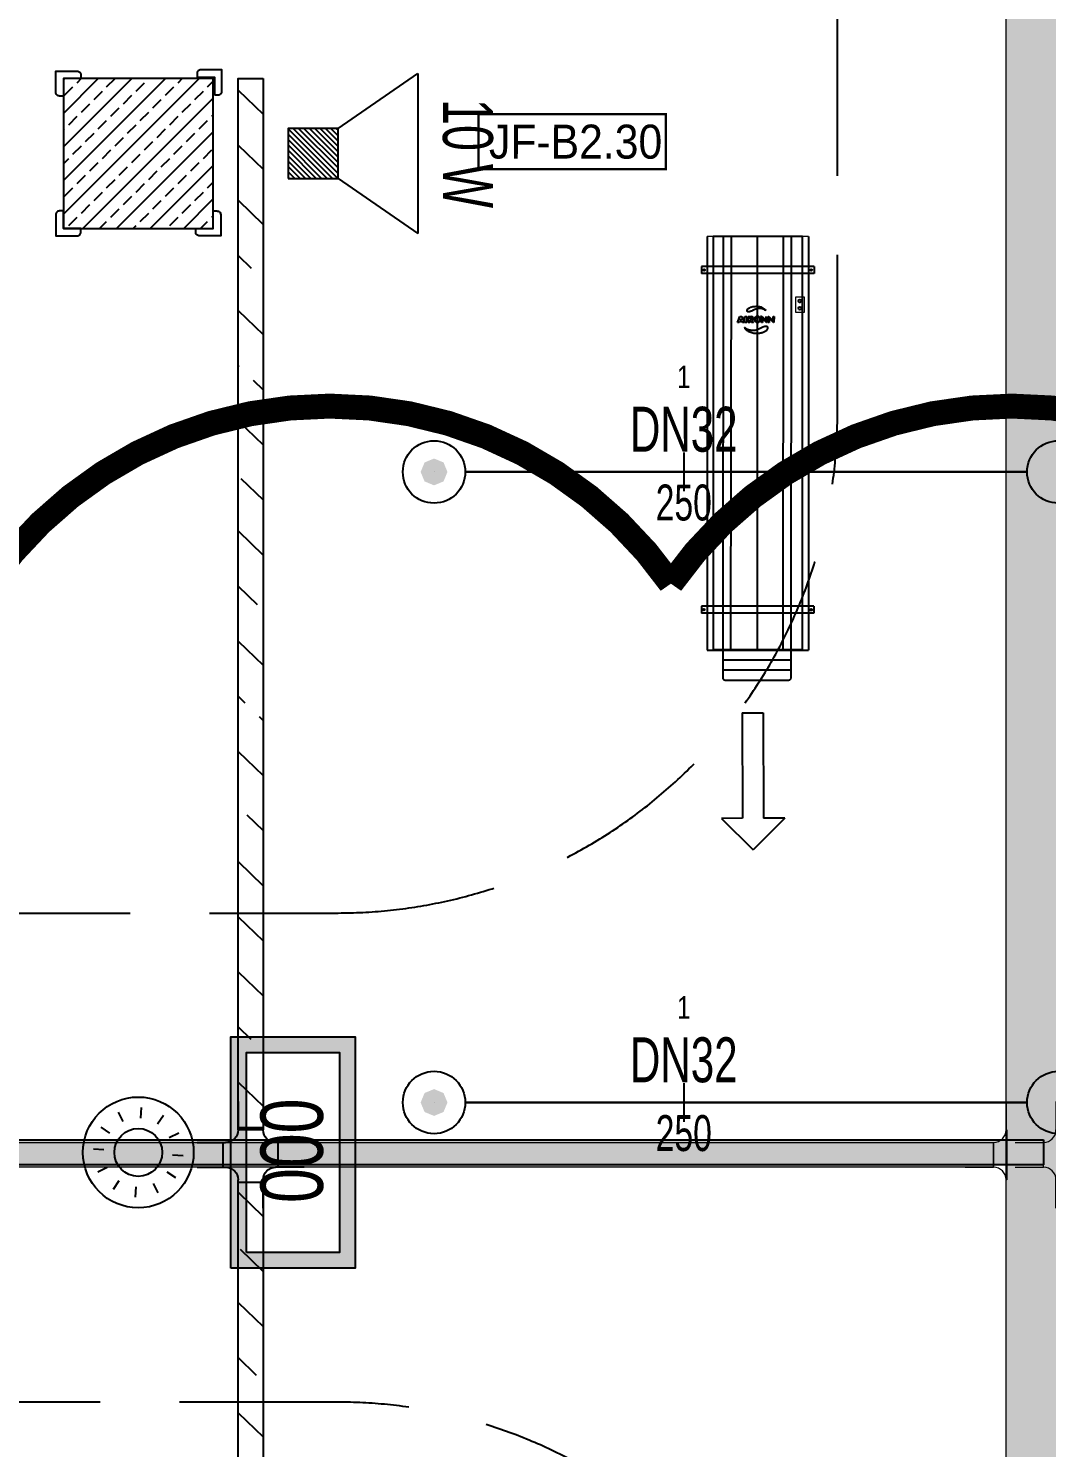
# Model space of a CAD drawing. Header units: millimetres. Extents: x -379292 to 1221486, y 92049 to 447512.
# Drawn here: x -119095 to -115017, y 235437 to 241120 of the extents above; entities that cross this region are included whole.
import ezdxf
from ezdxf.enums import TextEntityAlignment as Align

# ---------------------------------------------------------------- set-up
doc = ezdxf.new("R2010")
doc.units = ezdxf.units.MM
doc.linetypes.add('HIDDEN', pattern=[9.525, 6.35, -3.175])
for name, color, linetype in [('-M-YNGN-BORUID', 7, 'Continuous'), ('-M-YNGN-BORUUZUN', 7, 'Continuous'), ('-M-YNGN-BORUYUK', 7, 'Continuous'), ('-M-YNGN-SPR-YUK', 7, 'Continuous'), ('-M-YNGN-ZON2-CAP-', 7, 'Continuous'), ('-M-YNGN-ZON2-SPR-', 7, 'Continuous'), ('05_HATCH CONCRETE', 141, 'Continuous'), ('05_SYMBOL', 2, 'Continuous'), ('08_ARAÇ SAYIM', 140, 'Continuous'), ('08_DEDECTOR FLASOR', 3, 'Continuous'), ('08_HORN', 4, 'Continuous'), ('08_LOUD SYSTEM', 4, 'Continuous'), ('AIR-J-U-355', 2, 'Continuous'), ('E_CT_ZA', 6, 'Continuous'), ('JF355', 2, 'Continuous')]:
    doc.layers.add(name, color=color, linetype=linetype)
doc.layers.add('-M-YNGN-SPR-CAPCIZGI', color=188, linetype='Continuous', plot=False)
for name, color, linetype, lineweight in [('-M-YNGN-ZON2', 4, 'SP', 30), ('Aironn-Kodlama', 7, 'Continuous', 0), ('E_CT_AYDINLATMA', 3, 'Continuous', 9), ('E_CT_KA', 4, 'Continuous', 9)]:
    doc.layers.add(name, color=color, linetype=linetype, lineweight=lineweight)
doc.styles.add('CIZGI', font='tahoma.ttf', dxfattribs={"width": 0.8, "oblique": 20})
doc.styles.add('HCAD', font='HCAD.SHX', dxfattribs={"width": 0.8, "height": 0.2})
doc.styles.add('PIPESIZE', font='hcad.shx', dxfattribs={"width": 0.8})
doc.styles.add('SPR-NOT', font='romans.shx')
doc.styles.get("Standard").update_dxf_attribs({"font": 'segoeuil.ttf'})
doc.styles.add('TR', font='tsimpali.shx', dxfattribs={"width": 0.7})
doc.styles.add('WMF-Arial', font='TURK.SHX')
doc.linetypes.add('SP', pattern='A,2,-0.1,["SP",CIZGI,S=0.14,R=0.2,X=0,Y=-0.07],-0.255', length=2.355)

# ---------------------------------------------------------------- blocks, each defined once
blk = doc.blocks.new('bariyer')
at = {"color": 8, "ltscale": 25}
blk.add_lwpolyline([(0, -70), (15, -70, 0.414214), (30, -55), (30, 30), (-55, 30, 0.414214), (-70, 15), (-70, 0), (0, 0)], format="xyb", close=True, dxfattribs=at)
blk = doc.blocks.new('OtoParkBodrumKatMimari')
at = {"layer": '05_HATCH CONCRETE'}
h = blk.add_hatch(dxfattribs=at)
h.set_pattern_fill('ANSI33', color=8, scale=15, angle=180, style=0)
h.set_pattern_definition([(225, (905000, -3e-07), (67.351921, -67.351921), []), (225, (904932.65, -3e-07), (67.351921, -67.351921), [47.625, -23.8125])])
h.paths.add_polyline_path([(128000, 140100), (127400, 140100), (127400, 139500), (128000, 139500)])
at = {"color": 5}
blk.add_lwpolyline([(128000, 140100), (127400, 140100), (127400, 139500), (128000, 139500)], close=True, dxfattribs=at)
at = {"layer": '05_SYMBOL', "color": 252, "linetype": 'HIDDEN', "ltscale": 100}
for points in [[(17400, 138758.7, 0.414214), (19400, 136758.7), (128500, 136758.7, 0.414214), (130500, 138758.7), (130500, 148800, 0.414214), (128500, 150800), (19400, 150800, 0.414214), (17400, 148800), (17400, 138758.7)], [(130500, 132800, 0.414214), (128500, 134800)]]:
    blk.add_lwpolyline(points, format="xyb", dxfattribs=at)
blk.add_lwpolyline([(128500, 134800), (19400, 134800)], dxfattribs=at)
at = {"layer": '05_SYMBOL', "color": 8, "xscale": -1}
blk.add_blockref('bariyer', (127400, 140100), dxfattribs=at)
at = {"layer": '05_SYMBOL', "color": 8}
blk.add_blockref('bariyer', (128005.3, 140105.3), dxfattribs=at)
at = {"layer": '05_SYMBOL', "color": 8, "rotation": 180}
blk.add_blockref('bariyer', (127400, 139500), dxfattribs=at)
at = {"layer": '05_SYMBOL', "color": 8, "xscale": -1, "rotation": 180}
blk.add_blockref('bariyer', (128000, 139500), dxfattribs=at)
blk = doc.blocks.new('SP-C-UP-12')
at = {"ltscale": 10}
blk.add_line((0, 0), (0, 0), dxfattribs=at)
at = {"color": 1, "linetype": 'Continuous'}
blk.add_circle((0, 0), 12.5, dxfattribs=at)
at = {"ltscale": 10}
for points in [[(-5.37, 0), (-3.8, 3.8), (-3.8, -3.8), (0, 5.37)], [(-3.8, -3.8), (0, 5.37), (0, -5.37), (3.8, 3.8)], [(0, -5.37), (3.8, 3.8), (3.8, -3.8), (5.37, 0)]]:
    blk.add_solid(points, dxfattribs=at)
at = {"layer": '-M-YNGN-SPR-YUK', "style": 'SPR-NOT', "width": 0.5, "flags": 9}
for tag, p in [('YUK', (0, 17.77)), ('CAP', (0, 14.42)), ('TIP', (0.2, 10.78))]:
    blk.add_attdef(tag, text='', height=2.5, dxfattribs=at).set_placement(p, align=Align.MIDDLE_CENTER)
blk = doc.blocks.new('SPRKL100')
at = {"layer": '-M-YNGN-SPR-CAPCIZGI'}
blk.add_line((0, 0.431), (0, -0.431), dxfattribs=at)
at = {"layer": '-M-YNGN-BORUID', "color": 0, "style": 'HCAD', "width": 0.8, "flags": 1}
blk.add_attdef('DIC', text='', height=0.4, dxfattribs=at).set_placement((0, -1.693), align=Align.CENTER)
at = {"layer": '-M-YNGN-BORUUZUN', "color": 0, "style": 'HCAD', "width": 0.7}
blk.add_attdef('BOY', text='', height=0.8, dxfattribs=at).set_placement((0, -1.08), align=Align.CENTER)
at = {"layer": '-M-YNGN-BORUYUK', "color": 6, "style": 'PIPESIZE', "width": 0.8}
blk.add_attdef('YUK', text='', height=0.5, dxfattribs=at).set_placement((0, 1.866), align=Align.CENTER)
at = {"color": 0, "style": 'PIPESIZE', "width": 0.7}
blk.add_attdef('CAP', text='', height=1, dxfattribs=at).set_placement((0, 0.45), align=Align.CENTER)
blk = doc.blocks.new('A$C69E5DB5D')
at = {"layer": '-M-YNGN-ZON2', "ltscale": 500}
for p, q in [((-744.94, -537.58), (-969.94, -537.58)), ((-744.94, -790.08), (-969.94, -790.08))]:
    blk.add_line(p, q, dxfattribs=at)
at = {"layer": '-M-YNGN-ZON2-CAP-', "xscale": 18, "yscale": 18, "zscale": 18}
for p in [(-882.44, -537.58), (-882.44, -790.08)]:
    blk.add_blockref('SPRKL100', p, dxfattribs=at).add_auto_attribs({'YUK': '1', 'CAP': 'DN32', 'BOY': '250'})
at = {"layer": '-M-YNGN-ZON2-SPR-'}
for p in [(-982.44, -537.58), (-732.44, -537.58), (-982.44, -790.08), (-732.44, -790.08)]:
    blk.add_blockref('SP-C-UP-12', p, dxfattribs=at)
blk = doc.blocks.new('*U653')
h = blk.add_hatch()
h.set_pattern_fill('ANSI33', color=0, scale=50, angle=1, style=0)
h.paths.add_polyline_path([(-115024.3, 100), (-249.3, 100), (-249.3, 0), (-115024.3, 0)])
at = {"color": 0}
blk.add_lwpolyline([(-115024.3, 100), (-249.3, 100), (-249.3, 0), (-115024.3, 0)], close=True, dxfattribs=at)
at = {"ltscale": 25, "flags": 1}
for tag, p in [('YUKSEKLIK', (-228.6, -148.7)), ('KALINLIK', (-228.6, -213.3))]:
    blk.add_attdef(tag, p, '', height=50, dxfattribs=at)
blk = doc.blocks.new('*U720')
h = blk.add_hatch()
h.set_pattern_fill('ANSI33', color=0, scale=50, angle=1, style=0)
h.paths.add_polyline_path([(-71173.4, 600), (45488.7, 600), (45488.7, 0), (-71173.4, 0)])
at = {"color": 0}
blk.add_lwpolyline([(-71173.4, 600), (45488.7, 600), (45488.7, 0), (-71173.4, 0)], close=True, dxfattribs=at)
at = {"ltscale": 25, "flags": 1}
for tag, p in [('YUKSEKLIK', (-228.6, -148.7)), ('KALINLIK', (-228.6, -213.3))]:
    blk.add_attdef(tag, p, '', height=50, dxfattribs=at)
blk = doc.blocks.new('*U844')
h = blk.add_hatch()
h.set_pattern_fill('ANSI33', color=0, scale=50, angle=1, style=0)
h.paths.add_polyline_path([(-4050.5, 100), (159.2, 100), (159.2, 0), (-4050.5, 0)])
at = {"color": 0}
blk.add_lwpolyline([(-4050.5, 100), (159.2, 100), (159.2, 0), (-4050.5, 0)], close=True, dxfattribs=at)
at = {"ltscale": 25, "flags": 1}
for tag, p in [('YUKSEKLIK', (-228.6, -148.7)), ('KALINLIK', (-228.6, -213.3))]:
    blk.add_attdef(tag, p, '', height=50, dxfattribs=at)
blk = doc.blocks.new('*U354')
at = {"color": 0}
for p, q in [((0, 428), (0, 314)), ((100, 428), (100, 314)), ((0, 324), (100, 324)), ((-164, 264), (-50, 264)), ((-60, 264), (-60, 164)), ((264, 264), (150, 264)), ((160, 264), (160, 164)), ((-164, 164), (-50, 164)), ((0, 0), (0, 114)), ((100, 0), (100, 114)), ((264, 164), (150, 164)), ((0, 104), (100, 104))]:
    blk.add_line(p, q, dxfattribs=at)
for centre, start, end in [((-50, 314), 270, 0), ((150, 314), 180, 270), ((-50, 114), 0, 90), ((150, 114), 90, 180)]:
    blk.add_arc(centre, 50, start, end, dxfattribs=at)
blk = doc.blocks.new('*U845')
h = blk.add_hatch()
h.set_pattern_fill('ANSI33', color=0, scale=50, angle=1, style=0)
h.paths.add_polyline_path([(-4231.1, 100), (-50.8, 100), (-50.8, 0), (-4231.1, 0)])
at = {"color": 0}
blk.add_lwpolyline([(-4231.1, 100), (-50.8, 100), (-50.8, 0), (-4231.1, 0)], close=True, dxfattribs=at)
at = {"ltscale": 25, "flags": 1}
for tag, p in [('YUKSEKLIK', (-228.6, -148.7)), ('KALINLIK', (-228.6, -213.3))]:
    blk.add_attdef(tag, p, '', height=50, dxfattribs=at)
blk = doc.blocks.new('*U984')
h = blk.add_hatch()
h.set_pattern_fill('ANSI33', color=0, scale=50, angle=1, style=0)
h.paths.add_polyline_path([(-55946.8, 100), (-770.3, 100), (-770.3, 0), (-55946.8, 0)])
at = {"color": 0}
blk.add_lwpolyline([(-55946.8, 100), (-770.3, 100), (-770.3, 0), (-55946.8, 0)], close=True, dxfattribs=at)
at = {"ltscale": 25, "flags": 1}
for tag, p in [('YUKSEKLIK', (-228.6, -148.7)), ('KALINLIK', (-228.6, -213.3))]:
    blk.add_attdef(tag, p, '', height=50, dxfattribs=at)
blk = doc.blocks.new('*U485')
at = {"color": 0}
for p, q in [((-164, 164), (-50, 164)), ((-50, 164), (-50, 167)), ((-50, 167), (150, 167)), ((0, 0), (0, 114)), ((100, 114), (0, 114)), ((100, 0), (100, 114)), ((150, 167), (150, 164)), ((264, 164), (150, 164))]:
    blk.add_line(p, q, dxfattribs=at)
for centre, start, end in [((-50, 114), 0, 90), ((150, 114), 90, 180)]:
    blk.add_arc(centre, 50, start, end, dxfattribs=at)
blk = doc.blocks.new('*U495')
at = {"color": 0}
for p, q in [((-164, 164), (-50, 164)), ((-50, 164), (-50, 167)), ((-50, 167), (150, 167)), ((0, 0), (0, 114)), ((100, 114), (0, 114)), ((100, 0), (100, 114)), ((150, 167), (150, 164)), ((264, 164), (150, 164))]:
    blk.add_line(p, q, dxfattribs=at)
for centre, start, end in [((-50, 114), 0, 90), ((150, 114), 90, 180)]:
    blk.add_arc(centre, 50, start, end, dxfattribs=at)
blk = doc.blocks.new('TEK YUZLU 1 SATIR 3 KARAKTER')
at = {"layer": '08_ARAÇ SAYIM'}
h = blk.add_hatch(color=7, dxfattribs=at)
h.dxf.hatch_style = 1
h.paths.add_polyline_path([(-40.04, 43.53), (40.04, 43.53), (40.04, 6.25), (-40.04, 6.25)], flags=16)
h.paths.add_polyline_path([(-46.29, 49.78), (46.29, 49.78), (46.29, 0), (-46.29, 0)])
for points in [[(-46.29, 49.78), (46.29, 49.78), (46.29, 0), (-46.29, 0)], [(-40.04, 43.53), (40.04, 43.53), (40.04, 6.25), (-40.04, 6.25)]]:
    blk.add_lwpolyline(points, close=True, dxfattribs=at)
at = {"layer": '08_ARAÇ SAYIM', "color": 7, "style": 'WMF-Arial', "width": 0.75}
blk.add_text('000', height=25, dxfattribs=at).set_placement((0.66, 12.94), align=Align.CENTER)
blk = doc.blocks.new('KORNA ORT TAVAN')
at = {"layer": '08_HORN', "color": 3}
for p, q in [((9.8, 137.5), (12.8, 179.4)), ((-60.2, 124), (-78.6, 161.8)), ((77.3, 114.2), (100.8, 148.9)), ((-114.2, 77.3), (-148.9, 100.8)), ((124, 60.2), (161.8, 78.6)), ((-137.5, 9.8), (-179.4, 12.8)), ((137.5, -9.8), (179.4, -12.8)), ((-124, -60.2), (-161.8, -78.6)), ((114.2, -77.3), (148.9, -100.8)), ((-77.3, -114.2), (-100.8, -148.9)), ((-9.8, -137.5), (-12.8, -179.4)), ((60.2, -124), (78.6, -161.8))]:
    blk.add_line(p, q, dxfattribs=at)
at = {"layer": '08_HORN', "color": 1}
for major_axis, start_param, end_param in [((0, 221.8), 4.712358, 10.995543), ((0, 95.8), -1.570763777940356, 4.712421529239229)]:
    blk.add_ellipse((0, 0), major_axis=major_axis, ratio=1, start_param=start_param, end_param=end_param, dxfattribs=at)
blk = doc.blocks.new('15 W HORN 100_HARİCİ TİP')
at = {"layer": '08_LOUD SYSTEM'}
h = blk.add_hatch(dxfattribs=at)
h.set_pattern_fill('ANSI31', color=2, scale=4.8)
h.set_pattern_definition([(45, (-341645.439, -380325.335), (-10.77630735, 10.77630735), [])])
h.paths.add_polyline_path([(-100, 0), (100, 0), (100, 200), (-100, 200)])
at = {"layer": '08_LOUD SYSTEM', "ltscale": 2}
for p, q in [((-320, 520), (320, 520)), ((-100, 200), (-320, 520)), ((100, 200), (320, 520))]:
    blk.add_line(p, q, dxfattribs=at)
at = {"layer": '08_LOUD SYSTEM'}
blk.add_lwpolyline([(100, 0), (100, 200), (-100, 200), (-100, 0)], close=True, dxfattribs=at)
at = {"layer": '08_LOUD SYSTEM', "color": 2, "ltscale": 2, "style": 'TR', "width": 0.7}
blk.add_text('10 W', height=200, dxfattribs=at).set_placement((0, 620), align=Align.CENTER)
blk = doc.blocks.new('ju355')
at = {"layer": 'AIR-J-U-355', "color": 2, "linetype": 'Continuous'}
for p, q in [((82.74, 20.07), (-82.86, 20.07)), ((-82.86, 20.07), (-82.86, -20.52)), ((-68.05, -18.28), (-68.04, 22.31)), ((-68.05, -22.74), (-68.04, 22.31)), ((-65.31, 22.31), (-68.04, 22.31)), ((-65.31, 22.31), (-68.04, 22.31)), ((-65.33, -22.74), (-65.31, 22.31)), ((67.97, -22.8), (67.99, 22.25)), ((70.71, 22.25), (67.99, 22.25)), ((70.69, -22.8), (70.71, 22.25)), ((-94.86, 12.71), (-94.87, -12.51)), ((-94.84, 12.93), (-94.86, 12.82)), ((-94.86, 12.82), (-94.86, 12.71)), ((-94.82, 13.03), (-94.84, 12.93)), ((-94.79, 13.13), (-94.82, 13.03)), ((-94.76, 13.23), (-94.79, 13.13)), ((-94.71, 13.32), (-94.76, 13.23)), ((-94.66, 13.41), (-94.71, 13.32)), ((-94.6, 13.48), (-94.66, 13.41)), ((-94.53, 13.56), (-94.6, 13.48)), ((-94.46, 13.62), (-94.53, 13.56)), ((-94.39, 13.67), (-94.46, 13.62)), ((-94.31, 13.72), (-94.39, 13.67)), ((-94.23, 13.76), (-94.31, 13.72)), ((-94.14, 13.78), (-94.23, 13.76)), ((-94.05, 13.8), (-94.14, 13.78)), ((-93.97, 13.8), (-94.05, 13.8)), ((-92.63, 13.8), (-93.97, 13.8)), ((-92.63, 13.8), (-93.97, 13.8)), ((-92.63, 13.8), (-93.97, 13.8)), ((-92.6, 13.8), (-93.93, 13.8)), ((-92.6, 13.8), (-93.93, 13.8)), ((-92.6, 13.8), (-93.93, 13.8)), ((-82.86, 13.79), (-92.6, 13.8)), ((-90.91, -13.6), (-90.9, 13.8)), ((-90.91, -13.6), (-90.9, 13.8)), ((-90.91, -13.6), (-90.9, 13.8)), ((-86.85, -13.61), (-86.83, 13.87)), ((82.73, 13.62), (-82.73, 13.79)), ((-82.73, 10.49), (82.87, 10.32)), ((48.36, 7.19), (48.38, 7.93)), ((48.77, 7.02), (48.36, 7.19)), ((50.71, 6.17), (48.37, 5.16)), ((48.37, 5.91), (48.77, 6.08)), ((48.37, 5.16), (48.37, 5.91)), ((48.38, 7.93), (50.71, 6.93)), ((48.77, 6.08), (48.77, 7.02)), ((49.25, 6.85), (49.94, 6.55)), ((49.25, 6.26), (49.25, 6.85)), ((49.94, 6.55), (49.25, 6.26)), ((50.71, 6.93), (50.71, 6.17)), ((82.73, -0.03), (-82.73, 0.03)), ((48.35, 4.19), (48.36, 4.88)), ((50.69, 4.18), (48.35, 4.19)), ((48.35, 3.58), (50.68, 3.59)), ((48.35, 2.87), (48.35, 3.58)), ((48.35, 2.23), (49.27, 2.88)), ((49.27, 2.88), (48.35, 2.87)), ((48.36, 1.42), (48.35, 2.23)), ((48.36, 4.88), (50.7, 4.87)), ((49.32, 2.22), (48.36, 1.42)), ((49.65, 2.63), (49.65, 2.9)), ((49.65, 2.9), (50.23, 2.9)), ((49.88, 1.63), (49.87, 1.63)), ((50.23, 2.9), (50.2, 2.6)), ((50.68, 3.59), (50.69, 2.3)), ((50.7, 4.87), (50.69, 4.18)), ((48.34, -1.68), (50.69, -1.71)), ((48.34, -2.08), (48.34, -1.68)), ((49.99, -2.1), (48.34, -2.08)), ((48.34, -4.82), (48.35, -4.42)), ((50, -4.84), (48.34, -4.82)), ((48.35, -4.42), (50.69, -4.45)), ((48.37, -4), (48.38, -3.75)), ((50.66, -4.03), (48.37, -4)), ((48.38, -3.75), (49.99, -2.1)), ((48.38, -6.49), (50, -4.84)), ((50.68, -1.95), (49.03, -3.64)), ((49.03, -3.64), (50.66, -3.66)), ((50.69, -4.68), (49.03, -6.38)), ((50.69, -1.71), (50.68, -1.95)), ((50.69, -4.45), (50.69, -4.68)), ((50.81, -1.39), (50.8, -1.76)), ((82.86, -10.44), (-82.73, -10.33)), ((48.38, -6.74), (48.38, -6.49)), ((50.66, -6.77), (48.38, -6.74)), ((49.03, -6.38), (50.66, -6.4)), ((50.66, -6.4), (50.66, -6.77)), ((-94.87, -12.51), (-94.87, -12.62)), ((-94.87, -12.62), (-94.85, -12.72)), ((-94.85, -12.72), (-94.83, -12.83)), ((-94.83, -12.83), (-94.8, -12.93)), ((-94.8, -12.93), (-94.77, -13.03)), ((-94.77, -13.03), (-94.72, -13.12)), ((-94.72, -13.12), (-94.67, -13.2)), ((-94.67, -13.2), (-94.61, -13.28)), ((-94.61, -13.28), (-94.54, -13.35)), ((-94.54, -13.35), (-94.47, -13.42)), ((-94.47, -13.42), (-94.4, -13.47)), ((-94.4, -13.47), (-94.32, -13.52)), ((-94.32, -13.52), (-94.24, -13.56)), ((-94.24, -13.56), (-94.15, -13.58)), ((-94.15, -13.58), (-94.07, -13.6)), ((-94.07, -13.6), (-93.98, -13.6)), ((-93.98, -13.6), (-92.64, -13.6)), ((-93.98, -13.6), (-92.64, -13.6)), ((-93.98, -13.6), (-92.64, -13.6)), ((-93.95, -13.6), (-92.61, -13.6)), ((-93.95, -13.6), (-92.61, -13.6)), ((-93.95, -13.6), (-92.61, -13.6)), ((-92.61, -13.6), (-82.87, -13.61)), ((-82.61, -13.64), (82.72, -13.71)), ((82.74, -20.57), (-82.86, -20.52)), ((-65.33, -22.74), (-68.05, -22.74)), ((70.69, -22.8), (67.97, -22.8))]:
    blk.add_line(p, q, dxfattribs=at)
at = {"layer": 'AIR-J-U-355', "color": 2, "lineweight": 13, "ltscale": 0.005}
for p, q in [((82.73, -20.57), (82.74, 20.07)), ((58.53, -15.31), (52.44, -15.31)), ((52.44, -15.31), (52.44, -18.93)), ((58.53, -18.93), (58.53, -15.31)), ((52.44, -18.93), (58.53, -18.93))]:
    blk.add_line(p, q, dxfattribs=at)
at = {"layer": 'AIR-J-U-355', "color": 2}
for p, q in [((-150.24, 14.31), (-162.86, 1.58)), ((-150.21, 5.86), (-150.24, 14.31)), ((-107.97, 6.05), (-150.21, 5.86)), ((-107.97, 6.05), (-107.94, -2.39)), ((-150.13, -11.03), (-162.86, 1.58)), ((-107.94, -2.39), (-150.17, -2.58)), ((-150.13, -11.03), (-150.17, -2.58))]:
    blk.add_line(p, q, dxfattribs=at)
at = {"layer": 'AIR-J-U-355', "color": 2, "linetype": 'Continuous'}
for centre, radius in [((-66.68, 21.31), 0.354), ((-66.68, 21.31), 0.354), ((69.35, 21.24), 0.354), ((54.01, -17.13), 0.599), ((54.01, -17.13), 0.599), ((56.96, -17.13), 0.599), ((56.96, -17.13), 0.599), ((-66.69, -21.61), 0.354), ((-66.69, -21.61), 0.354), ((69.33, -21.67), 0.354), ((69.33, -21.67), 0.354)]:
    blk.add_circle(centre, radius, dxfattribs=at)
for centre, radius, start, end in [((49.96, 2.27), 0.645, 184.0636, 262.3259), ((49.93, 2.61), 0.274, 177.3972, 357.3972), ((49.97, 2.34), 0.72, 262.3259, 356.7067)]:
    blk.add_arc(centre, radius, start, end, dxfattribs=at)
at = {"layer": 'AIR-J-U-355', "color": 2, "linetype": 'Continuous', "extrusion": (0, 0, -1)}
for major_axis, ratio in [((-0.01, -1.36), 0.908445), ((0.006, 0.985), 0.934933)]:
    blk.add_ellipse((49.55, -0.11), major_axis=major_axis, ratio=ratio, dxfattribs=at)
at = {"layer": 'AIR-J-U-355', "color": 2, "linetype": 'Continuous'}
for points, knots in [([(46.11, 4.99), (46.12, 4.99), (46.13, 5), (46.15, 5), (46.15, 5), (46.16, 4.99), (46.16, 4.99), (46.17, 4.99), (46.17, 4.98), (46.17, 4.97), (46.16, 4.95), (46.15, 4.91), (46.08, 4.78), (45.93, 4.56), (45.74, 4.28), (45.58, 4.04), (45.4, 3.68), (45.26, 3.14), (45.11, 2.43), (45.02, 1.65), (45.13, 0.83), (45.39, -0.07), (45.8, -1.01), (46.23, -1.77), (46.48, -2.38), (46.62, -2.79), (46.74, -3.2), (46.79, -3.61), (46.72, -3.97), (46.53, -4.26), (46.19, -4.34), (45.8, -4.28), (45.43, -4.02), (45.11, -3.65), (44.72, -3.05), (44.33, -2.14), (44.04, -0.92), (43.96, 0.25), (44.05, 1.27), (44.24, 2.12), (44.51, 2.9), (44.87, 3.6), (45.25, 4.19), (45.62, 4.61), (45.88, 4.83), (46.02, 4.93), (46.08, 4.97), (46.11, 4.99)], [0, 0, 0, 0, 0.001347, 0.00172, 0.002023, 0.002244, 0.002452, 0.002667, 0.002909, 0.00347, 0.004196, 0.005682, 0.009311, 0.025522, 0.043378, 0.057014, 0.067583, 0.10026, 0.136315, 0.170769, 0.211631, 0.252886, 0.304984, 0.357144, 0.377587, 0.398124, 0.41882, 0.439365, 0.455344, 0.470785, 0.486346, 0.502438, 0.525763, 0.549141, 0.572313, 0.626971, 0.689072, 0.751245, 0.792637, 0.834146, 0.875615, 0.910287, 0.945553, 0.97619, 0.989254, 0.994701, 1, 1, 1, 1]), ([(53.1, -3.49), (53.25, -3.25), (53.54, -2.77), (53.81, -1.96), (53.95, -1.12), (53.92, -0.27), (53.68, 0.58), (53.32, 1.4), (52.96, 2.08), (52.73, 2.63), (52.61, 3.01), (52.53, 3.34), (52.54, 3.53), (52.54, 3.61)], [0, 0, 0, 0, 0.112581, 0.224936, 0.337491, 0.449603, 0.562299, 0.686336, 0.807829, 0.865935, 0.925918, 0.967783, 1, 1, 1, 1]), ([(52.54, 3.61), (52.55, 3.66), (52.57, 3.77), (52.7, 3.92), (52.91, 4.03), (53.16, 4.06), (53.45, 3.97), (53.74, 3.72), (54.02, 3.37), (54.31, 2.86), (54.58, 2.17), (54.77, 1.3), (54.81, 0.41), (54.77, -0.51), (54.56, -1.45), (54.2, -2.21), (53.86, -2.79), (53.54, -3.21), (53.25, -3.4), (53.1, -3.49)], [0, 0, 0, 0, 0.0168256, 0.0323617, 0.0637267, 0.0873303, 0.1103993, 0.1581358, 0.2050378, 0.2514942, 0.3451779, 0.4385235, 0.532065, 0.625912, 0.7301372, 0.8352318, 0.8905608, 0.9450754, 1, 1, 1, 1])]:
    blk.add_open_spline(points, degree=3, knots=knots, dxfattribs=at)
blk = doc.blocks.new('DZFDGHFÜ')
at = {"layer": 'JF355'}
blk.add_lwpolyline([(24084.36, 6568.29), (24119.86, 6568.29), (24119.86, 6402.69), (24084.36, 6402.69), (24084.36, 6568.29)], dxfattribs=at)
at = {"layer": 'AIR-J-U-355', "rotation": 270}
blk.add_blockref('ju355', (24102.36, 6485.57), dxfattribs=at)

msp = doc.modelspace()

# ---------------------------------------------------------------- block references
at = {"color": 8}
msp.add_blockref('OtoParkBodrumKatMimari', (-246354.8, 100818.8), dxfattribs=at)

# ---------------------------------------------------------------- next in the draw order: linework, layer by layer
at = {"color": 30, "const_width": 100}
msp.add_lwpolyline([(-143840.8, 238896.3, -0.520567), (-141108.9, 238896.3, -0.520567), (-138377, 238896.3, -0.520567), (-135645.1, 238896.3, -0.520567), (-132913.2, 238896.3, -0.520567), (-130181.3, 238896.3, -0.520567), (-127449.4, 238896.3, -0.520567), (-124717.5, 238896.3, -0.520567), (-121985.6, 238896.3, -0.520567), (-119253.7, 238896.3, -0.520567), (-116521.8, 238896.3, -0.520567), (-113789.9, 238896.3, -0.520567), (-111058, 238896.3, -0.520567), (-108326.2, 238896.3, -0.520567), (-105594.3, 238896.3, -0.520567), (-102862.4, 238896.3, -0.520567), (-100130.5, 238896.3, -0.520567)], format="xyb", dxfattribs=at)
at = {"layer": 'Aironn-Kodlama', "color": 7, "const_width": 10}
msp.add_lwpolyline([(-117292.4, 240776), (-117292.4, 240556), (-116542.4, 240556), (-116542.4, 240776)], close=True, dxfattribs=at)

# ---------------------------------------------------------------- next in the draw order: block references
at = {"layer": '-M-YNGN-ZON2', "ltscale": 25, "xscale": 10, "yscale": 10, "zscale": 10}
msp.add_blockref('A$C69E5DB5D', (-107645.9, 244719.5), dxfattribs=at)
at = {"layer": '08_ARAÇ SAYIM', "xscale": 10, "yscale": 10, "zscale": 10, "rotation": 90}
msp.add_blockref('TEK YUZLU 1 SATIR 3 KARAKTER', (-117785.9, 236618.8), dxfattribs=at)
at = {"layer": '08_DEDECTOR FLASOR'}
msp.add_blockref('KORNA ORT TAVAN', (-118654.8, 236618.8), dxfattribs=at)
at = {"layer": '08_LOUD SYSTEM', "rotation": 270}
msp.add_blockref('15 W HORN 100_HARİCİ TİP', (-118054.8, 240618.8), dxfattribs=at)
at = {"layer": 'AIR-J-U-355', "xscale": 10, "yscale": 10, "zscale": 10, "rotation": 180}
msp.add_blockref('DZFDGHFÜ', (124847.1, 304314.6), dxfattribs=at)
at = {"layer": 'E_CT_AYDINLATMA', "color": 2, "rotation": 270}
for name, p in [('*U485', (-115343.8, 236659.1)), ('*U495', (-115143.8, 236659.1))]:
    msp.add_blockref(name, p, dxfattribs=at)
at = {"layer": 'E_CT_AYDINLATMA', "rotation": 180}
msp.add_blockref('*U984', (-171176.6, 236659.1), dxfattribs=at)
at = {"layer": 'E_CT_KA', "color": 6, "rotation": 270}
msp.add_blockref('*U720', (-115179.8, 198889.2), dxfattribs=at)
at = {"layer": 'E_CT_ZA', "color": 112}
for name, p, rotation in [('*U844', (-118254.8, 236868.3), 270), ('*U653', (-230054.1, 236668.8), 180), ('*U845', (-118154.8, 236549.9), 90)]:
    msp.add_blockref(name, p, dxfattribs=dict(at, rotation=rotation))
at = {"layer": 'E_CT_ZA', "color": 2, "xscale": -1, "rotation": 180}
msp.add_blockref('*U354', (-118254.8, 236823.1), dxfattribs=at)

# ---------------------------------------------------------------- next in the draw order: texts
at = {"layer": 'Aironn-Kodlama', "color": 3, "insert": (-117250.2, 240734.7), "char_height": 136, "width": 710.456, "attachment_point": 1, "rotation": 359.9619}
msp.add_mtext('{\\fArial|b0|i0|c0|p18;\\W0.9;\\C7;JF-B\\fArial|b0|i0|c162|p18;2\\fArial|b0|i0|c0|p18;.\\fArial|b0|i0|c162|p18;30}', dxfattribs=at)

doc.saveas('drawing.dxf')
